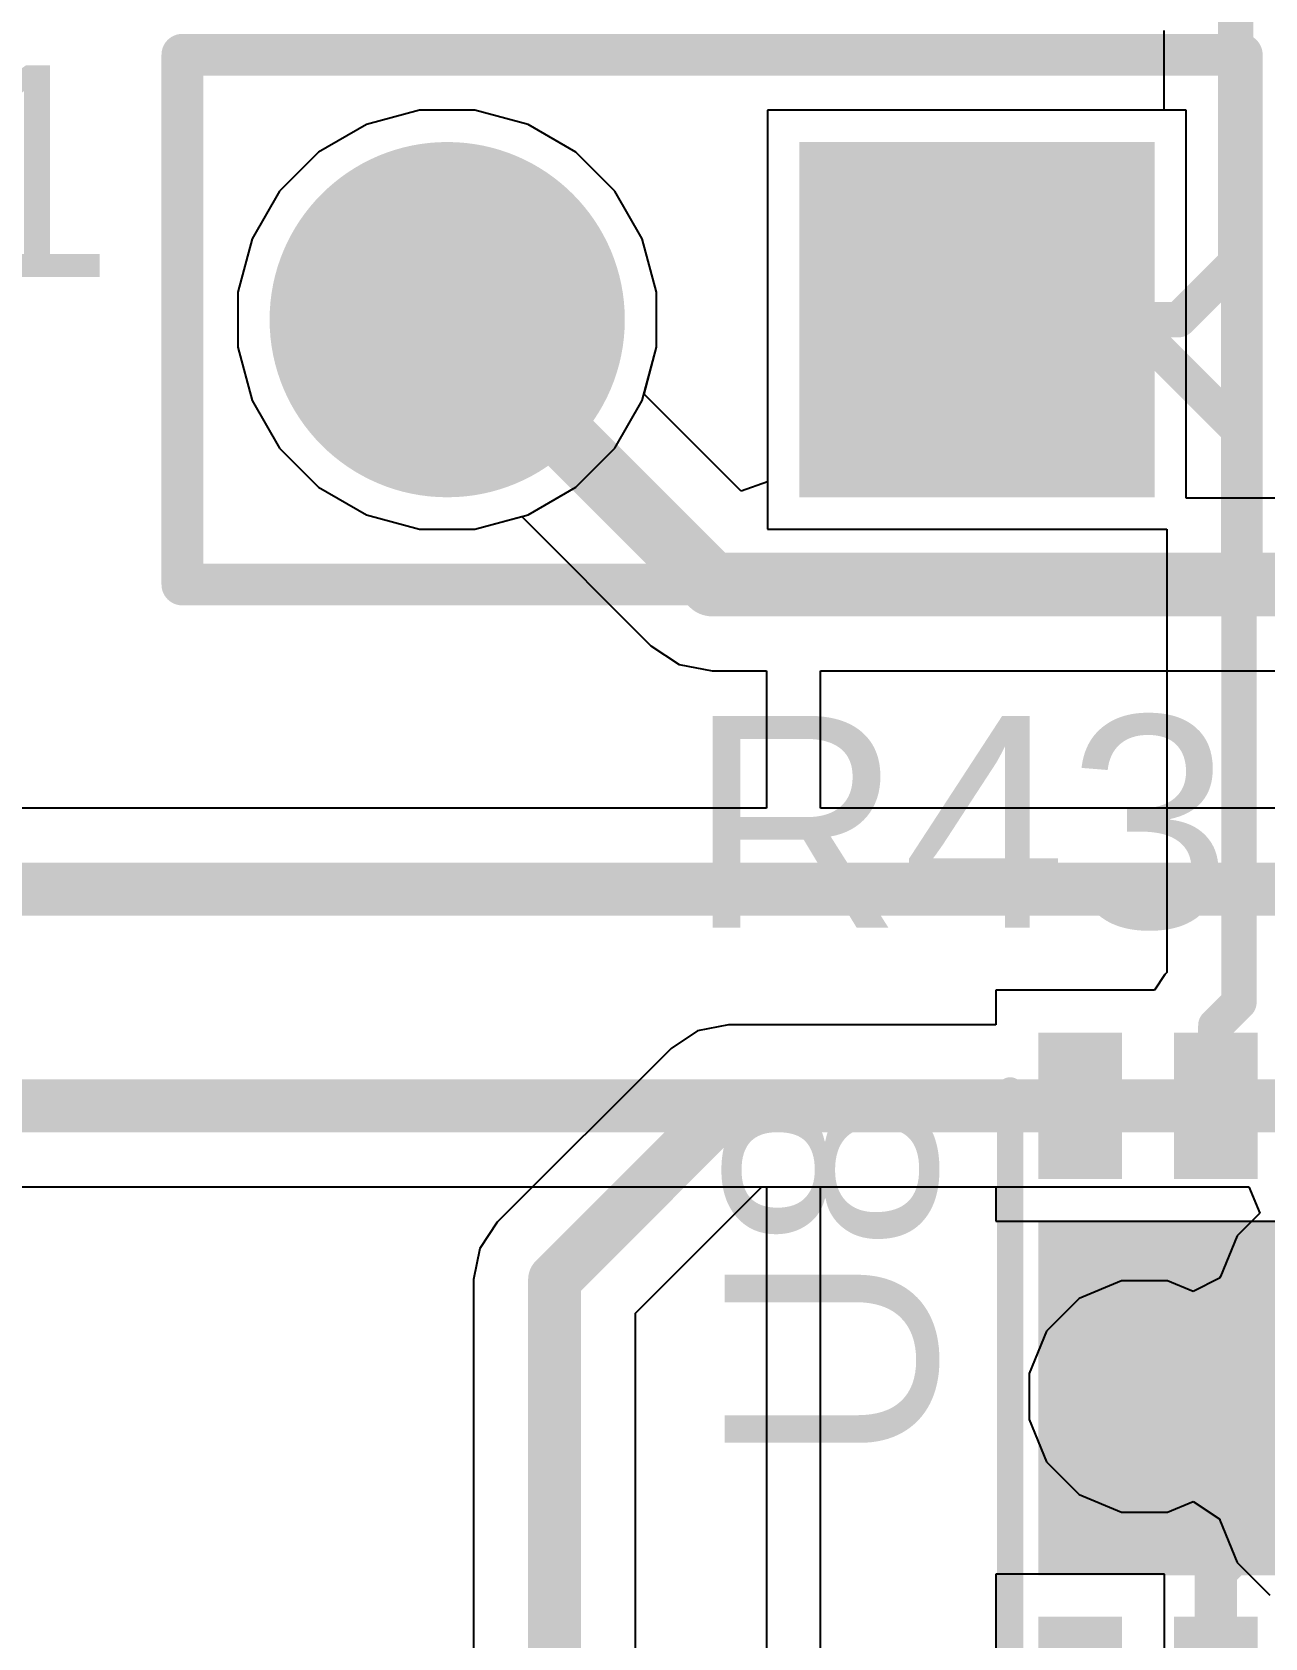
# Model space of a CAD drawing. Header units: millimetres. Extents: x 0 to 5423, y 0 to 5425.
# Drawn here: x 65.77 to 71.68, y 138.94 to 146.64 of the extents above; entities that cross this region are included whole.
import ezdxf

# ---------------------------------------------------------------- set-up
doc = ezdxf.new("R2010")
doc.units = ezdxf.units.MM
for name, color, linetype in [('BottomLayer', 5, 'Continuous'), ('BottomSolder', 6, 'Continuous'), ('MultiLayer', 9, 'Continuous'), ('PadHoleLayer', 156, 'Continuous'), ('TopLayer', 1, 'Continuous'), ('TopOverlay', 2, 'Continuous'), ('TopSolder', 216, 'Continuous'), ('ViaHoleLayer', 16, 'Continuous')]:
    doc.layers.add(name, color=color, linetype=linetype)
doc.styles.add('Arial', font='', dxfattribs={"height": 0.2})
doc.styles.get('Arial').set_extended_font_data('Arial')

# ---------------------------------------------------------------- blocks, each defined once
blk = doc.blocks.new('VSON_14_3_4_5__135')
at = {"layer": 'TopLayer'}
for points in [[(-1.10000034, 2.1000085), (-1.10000034, 1.8000091), (-1.69999914, 1.8000091), (-1.69999914, 2.1000085)], [(0.7999983999999999, 2.0999958), (0.7999984, -2.0999958), (-0.7999983999999999, -2.0999958), (-0.7999984, 2.0999958)], [(1.69999914, 2.1000085), (1.69999914, 1.8000091), (1.10000034, 1.8000091), (1.10000034, 2.1000085)], [(-1.10000034, 1.4499971), (-1.10000034, 1.1499977), (-1.69999914, 1.1499977), (-1.69999914, 1.4499971)], [(1.69999914, 1.4499971), (1.69999914, 1.1499977), (1.10000034, 1.1499977), (1.10000034, 1.4499971)], [(-1.10000034, 0.8000110999999999), (-1.10000034, 0.5000117000000001), (-1.69999914, 0.5000117000000001), (-1.69999914, 0.8000110999999999)], [(1.69999914, 0.8000110999999999), (1.69999914, 0.5000117000000001), (1.10000034, 0.5000117000000001), (1.10000034, 0.8000110999999999)], [(-1.10000034, 0.1499997), (-1.10000034, -0.1499997), (-1.69999914, -0.1499997), (-1.69999914, 0.1499997)], [(1.69999914, 0.1499997), (1.69999914, -0.1499997), (1.10000034, -0.1499997), (1.10000034, 0.1499997)], [(-1.10000034, -0.5000117000000001), (-1.10000034, -0.8000110999999999), (-1.69999914, -0.8000110999999999), (-1.69999914, -0.5000117000000001)], [(1.69999914, -0.5000117000000001), (1.69999914, -0.8000110999999999), (1.10000034, -0.8000110999999999), (1.10000034, -0.5000117000000001)], [(-1.10000034, -1.1499977), (-1.10000034, -1.4499971), (-1.69999914, -1.4499971), (-1.69999914, -1.1499977)], [(1.69999914, -1.1499977), (1.69999914, -1.4499971), (1.10000034, -1.4499971), (1.10000034, -1.1499977)], [(-1.10000034, -1.8000091), (-1.10000034, -2.1000085), (-1.69999914, -2.1000085), (-1.69999914, -1.8000091)], [(1.69999914, -1.8000091), (1.69999914, -2.1000085), (1.10000034, -2.1000085), (1.10000034, -1.8000091)]]:
    blk.add_hatch(color=1, dxfattribs=at).paths.add_polyline_path(points)
at = {"layer": 'TopSolder'}
for points in [[(-1.04920034, 2.1508085), (-1.04920034, 1.7492091), (-1.75079914, 1.7492091), (-1.75079914, 2.1508085)], [(0.8507983999999997, 2.1507958), (0.8507984000000001, -2.1507958), (-0.8507983999999997, -2.1507958), (-0.8507984000000001, 2.1507958)], [(1.75079914, 2.1508085), (1.75079914, 1.7492091), (1.04920034, 1.7492091), (1.04920034, 2.1508085)], [(-1.04920034, 1.5007971), (-1.04920034, 1.0991977), (-1.75079914, 1.0991977), (-1.75079914, 1.5007971)], [(1.75079914, 1.5007971), (1.75079914, 1.0991977), (1.04920034, 1.0991977), (1.04920034, 1.5007971)], [(-1.04920034, 0.8508110999999999), (-1.04920034, 0.4492117), (-1.75079914, 0.4492117), (-1.75079914, 0.8508110999999999)], [(1.75079914, 0.8508110999999999), (1.75079914, 0.4492117), (1.04920034, 0.4492117), (1.04920034, 0.8508110999999999)], [(-1.04920034, 0.2007997), (-1.04920034, -0.2007997), (-1.75079914, -0.2007997), (-1.75079914, 0.2007997)], [(1.75079914, 0.2007997), (1.75079914, -0.2007997), (1.04920034, -0.2007997), (1.04920034, 0.2007997)], [(-1.04920034, -0.4492117), (-1.04920034, -0.8508110999999999), (-1.75079914, -0.8508110999999999), (-1.75079914, -0.4492117)], [(1.75079914, -0.4492117), (1.75079914, -0.8508110999999999), (1.04920034, -0.8508110999999999), (1.04920034, -0.4492117)], [(-1.04920034, -1.0991977), (-1.04920034, -1.5007971), (-1.75079914, -1.5007971), (-1.75079914, -1.0991977)], [(1.75079914, -1.0991977), (1.75079914, -1.5007971), (1.04920034, -1.5007971), (1.04920034, -1.0991977)], [(-1.04920034, -1.7492091), (-1.04920034, -2.1508085), (-1.75079914, -2.1508085), (-1.75079914, -1.7492091)], [(1.75079914, -1.7492091), (1.75079914, -2.1508085), (1.04920034, -2.1508085), (1.04920034, -1.7492091)]]:
    blk.add_hatch(color=216, dxfattribs=at).paths.add_polyline_path(points)
at = {"layer": 'TopOverlay', "const_width": 0.127}
for points in [[(-1.4986, 2.286), (1.4732, 2.286)], [(-1.97355968, 2.06727552), (-1.84655968, 1.94027552)], [(-1.97355968, 2.06727552), (-1.97355968, 1.81327552)], [(-1.84655968, 1.94027552), (-1.97355968, 1.81327552)], [(-1.4986, -2.286), (1.4732, -2.286)]]:
    blk.add_lwpolyline(points, dxfattribs=at)
at = {"layer": 'TopOverlay', "const_width": 0.0635}
for points in [[(-1.53035, 2.286, 1), (-1.46685, 2.286, 1)], [(1.44145, 2.286, 1), (1.50495, 2.286, 1)], [(-2.00530968, 2.06727552, 1), (-1.94180968, 2.06727552, 1)], [(-2.00530968, 2.06727552, 1), (-1.94180968, 2.06727552, 1)], [(-1.87830968, 1.94027552, 1), (-1.81480968, 1.94027552, 1)], [(-1.87830968, 1.94027552, 1), (-1.81480968, 1.94027552, 1)], [(-2.00530968, 1.81327552, 1), (-1.94180968, 1.81327552, 1)], [(-2.00530968, 1.81327552, 1), (-1.94180968, 1.81327552, 1)], [(-1.53035, -2.286, 1), (-1.46685, -2.286, 1)], [(1.44145, -2.286, 1), (1.50495, -2.286, 1)]]:
    blk.add_lwpolyline(points, format="xyb", close=True, dxfattribs=at)
blk = doc.blocks.new('HDR1X2__316')
at = {"layer": 'BottomLayer'}
blk.add_hatch(color=5, dxfattribs=at).paths.add_polyline_path([(-0.74999977, 0.74999977), (0.74999977, 0.74999977), (0.74999977, -0.74999977), (-0.74999977, -0.74999977)])
h = blk.add_hatch(color=5, dxfattribs=at)
edge = h.paths.add_edge_path()
edge.add_arc((2.54, 0), 0.7499985, 0, 360)
at = {"layer": 'BottomSolder'}
blk.add_hatch(color=6, dxfattribs=at).paths.add_polyline_path([(-0.85159977, 0.85159977), (0.85159977, 0.85159977), (0.85159977, -0.85159977), (-0.85159977, -0.85159977)])
h = blk.add_hatch(color=6, dxfattribs=at)
edge = h.paths.add_edge_path()
edge.add_arc((2.54, 0), 0.8515985, 0, 360)
at = {"layer": 'MultiLayer'}
blk.add_hatch(color=9, dxfattribs=at).paths.add_polyline_path([(-0.74999977, 0.74999977), (0.74999977, 0.74999977), (0.74999977, -0.74999977), (-0.74999977, -0.74999977)])
h = blk.add_hatch(color=9, dxfattribs=at)
edge = h.paths.add_edge_path()
edge.add_arc((2.54, 0), 0.7499985, 0, 360)
at = {"layer": 'PadHoleLayer'}
h = blk.add_hatch(color=156, dxfattribs=at)
edge = h.paths.add_edge_path()
edge.add_arc((0, 0), 0.4499991, 0, 360)
h = blk.add_hatch(color=156, dxfattribs=at)
edge = h.paths.add_edge_path()
edge.add_arc((2.54, 0), 0.4499991, 0, 360)
at = {"layer": 'TopLayer'}
blk.add_hatch(color=1, dxfattribs=at).paths.add_polyline_path([(-0.74999977, 0.74999977), (0.74999977, 0.74999977), (0.74999977, -0.74999977), (-0.74999977, -0.74999977)])
h = blk.add_hatch(color=1, dxfattribs=at)
edge = h.paths.add_edge_path()
edge.add_arc((2.54, 0), 0.7499985, 0, 360)
at = {"layer": 'TopSolder'}
blk.add_hatch(color=216, dxfattribs=at).paths.add_polyline_path([(-0.85159977, 0.85159977), (0.85159977, 0.85159977), (0.85159977, -0.85159977), (-0.85159977, -0.85159977)])
h = blk.add_hatch(color=216, dxfattribs=at)
edge = h.paths.add_edge_path()
edge.add_arc((2.54, 0), 0.8515985, 0, 360)
at = {"layer": 'TopOverlay', "const_width": 0.1999996}
for points in [[(-1.27, 1.27), (-1.27, -1.27)], [(3.81, 1.27), (-1.27, 1.27)], [(3.81, 1.27), (3.81, -1.27)], [(3.81, -1.27), (-1.27, -1.27)]]:
    blk.add_lwpolyline(points, dxfattribs=at)
at = {"layer": 'TopOverlay', "const_width": 0.0999998}
for points in [[(-1.3199999, 1.27, 1), (-1.2200001, 1.27, 1)], [(-1.3199999, 1.27, 1), (-1.2200001, 1.27, 1)], [(3.7600001, 1.27, 1), (3.8599999, 1.27, 1)], [(3.7600001, 1.27, 1), (3.8599999, 1.27, 1)], [(-1.3199999, -1.27, 1), (-1.2200001, -1.27, 1)], [(-1.3199999, -1.27, 1), (-1.2200001, -1.27, 1)], [(3.7600001, -1.27, 1), (3.8599999, -1.27, 1)], [(3.7600001, -1.27, 1), (3.8599999, -1.27, 1)]]:
    blk.add_lwpolyline(points, format="xyb", close=True, dxfattribs=at)

msp = doc.modelspace()

# ---------------------------------------------------------------- hatches: boundary and pattern name
at = {"layer": 'BottomLayer'}
h = msp.add_hatch(color=5, dxfattribs=at)
edge = h.paths.add_edge_path()
edge.add_arc((71.10183392, 140.0994023), 0.2999994, 0, 360)
at = {"layer": 'BottomSolder'}
h = msp.add_hatch(color=6, dxfattribs=at)
edge = h.paths.add_edge_path()
edge.add_arc((72.01623392, 140.5566023), 0.4015993999999999, 0, 360)
h = msp.add_hatch(color=6, dxfattribs=at)
edge = h.paths.add_edge_path()
edge.add_arc((71.10183392, 140.0994023), 0.4015993999999999, 0, 360)
h = msp.add_hatch(color=6, dxfattribs=at)
edge = h.paths.add_edge_path()
edge.add_arc((72.01623392, 139.6168023), 0.4015993999999999, 0, 360)
at = {"layer": 'TopLayer'}
h = msp.add_hatch(color=1, dxfattribs=at)
edge = h.paths.add_edge_path()
edge.add_arc((71.10183392, 140.0994023), 0.2999994, 0, 360)
at = {"layer": 'TopSolder'}
h = msp.add_hatch(color=216, dxfattribs=at)
edge = h.paths.add_edge_path()
edge.add_arc((72.01623392, 140.5566023), 0.4015993999999999, 0, 360)
h = msp.add_hatch(color=216, dxfattribs=at)
edge = h.paths.add_edge_path()
edge.add_arc((71.10183392, 140.0994023), 0.4015993999999999, 0, 360)
h = msp.add_hatch(color=216, dxfattribs=at)
edge = h.paths.add_edge_path()
edge.add_arc((72.01623392, 139.6168023), 0.4015993999999999, 0, 360)
at = {"layer": 'ViaHoleLayer'}
h = msp.add_hatch(color=16, dxfattribs=at)
edge = h.paths.add_edge_path()
edge.add_arc((71.10183392, 140.0994023), 0.1499997, 0, 360)

# ---------------------------------------------------------------- linework, layer by layer
at = {"layer": 'BottomLayer'}
for p, q in [((67.37052057999999, 146.19777974), (67.14158022, 146.06560068)), ((67.62587186, 146.26619972), (67.37052057999999, 146.19777974)), ((67.89022998, 146.26619972), (67.62587186, 146.26619972)), ((68.14558125999999, 146.19777974), (67.89022998, 146.26619972)), ((68.37452162, 146.06560068), (68.14558125999999, 146.19777974)), ((71.30204942, 146.26619972), (69.29405241999999, 146.26619972)), ((69.29405241999999, 146.26619972), (69.29405241999999, 144.48534984)), ((71.30204942, 144.40656412), (71.30204942, 146.26619972)), ((67.14158022, 146.06560068), (66.95465146, 145.87867192)), ((68.56145038, 145.87867192), (68.37452162, 146.06560068)), ((66.95465146, 145.87867192), (66.8224724, 145.64973156)), ((68.69362944, 145.64973156), (68.56145038, 145.87867192)), ((66.8224724, 145.64973156), (66.75405242000001, 145.39438028)), ((68.76204942, 145.39438028), (68.69362944, 145.64973156)), ((66.75405242000001, 145.39438028), (66.75405242000001, 145.13002216)), ((68.76204942, 145.13002216), (68.76204942, 145.39438028)), ((66.75405242000001, 145.13002216), (66.8224724, 144.87467088)), ((68.70164822, 144.90460224), (68.76204942, 145.13002216)), ((69.16705241999999, 144.43919804), (68.70164822, 144.90460224)), ((66.8224724, 144.87467088), (66.95465146, 144.64573052)), ((66.95465146, 144.64573052), (67.14158022, 144.45880176)), ((67.14158022, 144.45880176), (67.37052057999999, 144.3266227)), ((69.29405241999999, 144.48534984), (69.16705241999999, 144.43919804)), ((72.54802102, 144.40656412), (71.30204942, 144.40656412)), ((67.37052057999999, 144.3266227), (67.62587186, 144.25820272)), ((67.89022998, 144.25820272), (68.1156499, 144.31860392)), ((68.1156499, 144.31860392), (68.73505176, 143.69920206)), ((67.62587186, 144.25820272), (67.89022998, 144.25820272)), ((68.73505176, 143.69920206), (68.86948126, 143.60938004)), ((68.86948126, 143.60938004), (69.02805092, 143.57783832)), ((69.02805092, 143.57783832), (69.28907402, 143.57783832)), ((69.28907402, 143.57783832), (69.28907402, 142.92026788)), ((69.54804988000001, 142.92026788), (69.54804988000001, 143.57783832)), ((69.54804988000001, 143.57783832), (75.68603861999999, 143.57783832)), ((69.28907402, 142.92026788), (61.0108127, 142.92026788)), ((72.23414052, 142.92026788), (69.54804988000001, 142.92026788)), ((58.92651155999999, 141.1049375), (69.28907402, 141.1049375)), ((69.28907402, 141.1049375), (69.28907402, 136.72820762)), ((69.54804988000001, 136.72820762), (69.54804988000001, 141.1049375)), ((69.54804988000001, 141.1049375), (71.60149002, 141.1049375)), ((71.60149002, 141.1049375), (71.65409596, 140.9779375)), ((71.65409596, 140.9779375), (71.54657522, 140.87041676)), ((71.54657522, 140.87041676), (71.4657575, 140.67530666)), ((70.99163601999999, 140.6534017), (70.78801946, 140.569061)), ((71.21203181999999, 140.6534017), (70.99163601999999, 140.6534017)), ((71.33523197999999, 140.60237056), (71.21203181999999, 140.6534017)), ((71.46159189999999, 140.66647508), (71.33523197999999, 140.60237056)), ((71.4657575, 140.67530666), (71.46159189999999, 140.66647508)), ((70.78801946, 140.569061), (70.63217522, 140.41321676)), ((70.63217522, 140.41321676), (70.54783452, 140.2096002)), ((70.54783452, 140.2096002), (70.54783452, 139.9892044)), ((70.54783452, 139.9892044), (70.63217522, 139.78558784)), ((70.63217522, 139.78558784), (70.78801946, 139.6297436)), ((70.78801946, 139.6297436), (70.99163601999999, 139.5454029)), ((71.21203181999999, 139.5454029), (71.33523197999999, 139.59643404)), ((71.33523197999999, 139.59643404), (71.46223452, 139.51157518)), ((70.99163601999999, 139.5454029), (71.21203181999999, 139.5454029)), ((71.46223452, 139.51157518), (71.46223452, 139.5066044)), ((71.46223452, 139.5066044), (71.54657522, 139.30298784)), ((71.54657522, 139.30298784), (71.70241946, 139.1471436))]:
    msp.add_line(p, q, dxfattribs=at)
for points, const_width in [([(67.75805091999999, 145.26220122), (69.02805092, 143.99220122)], 0.3048), ([(69.02805092, 143.99220122), (75.85767403999999, 143.99220122)], 0.3048), ([(59.16900282, 142.53180282), (72.62914862, 142.53180282)], 0.254), ([(58.76560255999999, 141.49340256), (75.24534862, 141.49340256)], 0.254)]:
    msp.add_lwpolyline(points, dxfattribs=dict(at, const_width=const_width))
at = {"layer": 'BottomLayer', "const_width": 0.1524}
for points in [[(67.68185091999999, 145.26220122, 1), (67.83425092, 145.26220122, 1)], [(68.95185092, 143.99220122, 1), (69.10425092, 143.99220122, 1)], [(68.95185092, 143.99220122, 1), (69.10425092, 143.99220122, 1)]]:
    msp.add_lwpolyline(points, format="xyb", close=True, dxfattribs=at)
at = {"layer": 'TopLayer'}
for p, q in [((71.19377176, 146.64919362), (71.19377176, 146.26619972)), ((67.37052057999999, 146.19777974), (67.14158022, 146.06560068)), ((67.62587186, 146.26619972), (67.37052057999999, 146.19777974)), ((67.89022998, 146.26619972), (67.62587186, 146.26619972)), ((68.14558125999999, 146.19777974), (67.89022998, 146.26619972)), ((68.37452162, 146.06560068), (68.14558125999999, 146.19777974)), ((71.19377176, 146.26619972), (69.29405241999999, 146.26619972)), ((69.29405241999999, 146.26619972), (69.29405241999999, 144.25820272)), ((67.14158022, 146.06560068), (66.95465146, 145.87867192)), ((68.56145038, 145.87867192), (68.37452162, 146.06560068)), ((66.95465146, 145.87867192), (66.8224724, 145.64973156)), ((68.69362944, 145.64973156), (68.56145038, 145.87867192)), ((66.8224724, 145.64973156), (66.75405242000001, 145.39438028)), ((68.76204942, 145.39438028), (68.69362944, 145.64973156)), ((66.75405242000001, 145.39438028), (66.75405242000001, 145.13002216)), ((68.76204942, 145.13002216), (68.76204942, 145.39438028)), ((66.75405242000001, 145.13002216), (66.8224724, 144.87467088)), ((68.69362944, 144.87467088), (68.76204942, 145.13002216)), ((66.8224724, 144.87467088), (66.95465146, 144.64573052)), ((68.56145038, 144.64573052), (68.69362944, 144.87467088)), ((66.95465146, 144.64573052), (67.14158022, 144.45880176)), ((68.37452162, 144.45880176), (68.56145038, 144.64573052)), ((67.14158022, 144.45880176), (67.37052057999999, 144.3266227)), ((68.14558125999999, 144.3266227), (68.37452162, 144.45880176)), ((67.37052057999999, 144.3266227), (67.62587186, 144.25820272)), ((67.89022998, 144.25820272), (68.14558125999999, 144.3266227)), ((67.62587186, 144.25820272), (67.89022998, 144.25820272)), ((69.29405241999999, 144.25820272), (71.20903208, 144.25820272)), ((71.20903208, 144.25820272), (71.20903208, 142.13192046)), ((71.19930387999999, 142.12219226), (71.14933192, 142.04740196)), ((71.20903208, 142.13192046), (71.19930387999999, 142.12219226)), ((71.14933192, 142.04740196), (70.38944012, 142.04740196)), ((70.38944012, 142.04740196), (70.38944012, 141.88186762)), ((69.10644801999999, 141.88186762), (68.95778944, 141.85229694)), ((70.38944012, 141.88186762), (69.10644801999999, 141.88186762)), ((68.95778944, 141.85229694), (68.83176225999999, 141.76808832)), ((68.83176225999999, 141.76808832), (67.99836286, 140.93468892)), ((68.66151368, 140.4990967), (69.26735448, 141.1049375)), ((69.26735448, 141.1049375), (70.38944012, 141.1049375)), ((70.38944012, 141.1049375), (70.38944012, 140.93940316)), ((67.99836286, 140.93468892), (67.91415424, 140.80866174)), ((70.38944012, 140.93940316), (75.09745712, 140.93940316)), ((67.91415424, 140.80866174), (67.88458356, 140.66000316)), ((67.88458356, 140.66000316), (67.88458356, 121.1974208)), ((68.66151368, 121.1974208), (68.66151368, 140.4990967)), ((71.19743952, 139.24740248), (70.38944012, 139.24740248)), ((70.38944012, 139.24740248), (70.38944012, 138.2883696)), ((71.19743952, 138.13940368), (71.19743952, 139.24740248))]:
    msp.add_line(p, q, dxfattribs=at)
for points, const_width in [([(71.5390492, 145.53527408), (71.5390492, 146.79221086)], 0.16928846), ([(71.26597634, 145.26220122), (71.5390492, 145.53527408)], 0.16928846), ([(70.2690492, 145.26220122), (71.02398038, 145.26220122)], 0.16928846), ([(71.02398038, 145.26220122), (71.55430952, 144.73187208)], 0.16928846), ([(71.02398038, 145.26220122), (71.26597634, 145.26220122)], 0.16928846), ([(71.55430952, 141.9889591), (71.55430952, 144.73187208)], 0.16928846), ([(71.44345121999999, 141.87804492), (71.55433746, 141.98893116)], 0.16928846), ([(71.55430952, 141.9889591), (71.55433746, 141.98893116)], 0.16928846), ([(71.44345121999999, 141.49340256), (71.44345121999999, 141.87804492)], 0.16928846), ([(68.27304862, 140.66000316), (69.10644801999999, 141.49340256)], 0.254), ([(69.10644801999999, 141.49340256), (70.79343981999999, 141.49340256)], 0.254), ([(68.27304862, 120.8024127), (68.27304862, 140.66000316)], 0.254), ([(71.44345121999999, 139.26218782), (72.27466622, 140.09340282)], 0.2032), ([(71.44345121999999, 138.69340308), (71.44345121999999, 139.26218782)], 0.2032)]:
    msp.add_lwpolyline(points, dxfattribs=dict(at, const_width=const_width))
for points, const_width in [([(71.49672772, 145.53527408, 1), (71.58137067999999, 145.53527408, 1)], 0.08464296), ([(71.49672772, 145.53527408, 1), (71.58137067999999, 145.53527408, 1)], 0.08464296), ([(70.22672772, 145.26220122, 1), (70.31137068, 145.26220122, 1)], 0.08464296), ([(70.9816589, 145.26220122, 1), (71.06630186, 145.26220122, 1)], 0.08464296), ([(70.9816589, 145.26220122, 1), (71.06630186, 145.26220122, 1)], 0.08464296), ([(70.9816589, 145.26220122, 1), (71.06630186, 145.26220122, 1)], 0.08464296), ([(71.22365486, 145.26220122, 1), (71.30829781999999, 145.26220122, 1)], 0.08464296), ([(71.22365486, 145.26220122, 1), (71.30829781999999, 145.26220122, 1)], 0.08464296), ([(71.51198803999999, 144.73187208, 1), (71.596631, 144.73187208, 1)], 0.08464296), ([(71.51198803999999, 144.73187208, 1), (71.596631, 144.73187208, 1)], 0.08464296), ([(71.51198803999999, 141.9889591, 1), (71.596631, 141.9889591, 1)], 0.08464296), ([(71.51198803999999, 141.9889591, 1), (71.596631, 141.9889591, 1)], 0.08464296), ([(71.51200328, 141.99032816, 1), (71.59664624, 141.99032816, 1)], 0.08464296), ([(71.51201597999999, 141.9889591, 1), (71.59665894, 141.9889591, 1)], 0.08464296), ([(71.51201597999999, 141.98893116, 1), (71.59665894, 141.98893116, 1)], 0.08464296), ([(71.51201597999999, 141.98893116, 1), (71.59665894, 141.98893116, 1)], 0.08464296), ([(71.40112974, 141.87804492, 1), (71.4857727, 141.87804492, 1)], 0.08464296), ([(71.40112974, 141.87804492, 1), (71.4857727, 141.87804492, 1)], 0.08464296), ([(69.04294802, 141.49340256, 1), (69.16994801999999, 141.49340256, 1)], 0.127), ([(69.04294802, 141.49340256, 1), (69.16994801999999, 141.49340256, 1)], 0.127), ([(70.72993982, 141.49340256, 1), (70.85693982, 141.49340256, 1)], 0.127), ([(71.40112974, 141.49340256, 1), (71.4857727, 141.49340256, 1)], 0.08464296), ([(68.20954861999999, 140.66000316, 1), (68.33654862, 140.66000316, 1)], 0.127), ([(68.20954861999999, 140.66000316, 1), (68.33654862, 140.66000316, 1)], 0.127), ([(71.39265121999999, 139.26218782, 1), (71.49425122, 139.26218782, 1)], 0.1016), ([(71.39265121999999, 139.26218782, 1), (71.49425122, 139.26218782, 1)], 0.1016)]:
    msp.add_lwpolyline(points, format="xyb", close=True, dxfattribs=dict(at, const_width=const_width))
at = {"layer": 'TopLayer', "const_width": 0.16928846}
msp.add_lwpolyline([(71.55433746, 141.9889591, -0.00080844102816907), (71.55432476, 141.99032816)], format="xyb", dxfattribs=at)

# ---------------------------------------------------------------- block references
for name, p, rotation in [('HDR1X2__316', (70.29805092, 145.26220122), 180), ('VSON_14_3_4_5__135', (72.74344862, 140.09340282), 90)]:
    msp.add_blockref(name, p, dxfattribs=dict(rotation=rotation))

# ---------------------------------------------------------------- texts
at = {"layer": 'TopOverlay', "style": 'Arial'}
for s, p in [('J11', (63.87290248, 145.4659778)), ('R43', (68.91482026, 142.34667746))]:
    msp.add_text(s, height=1.016, dxfattribs=at).set_placement(p)
msp.add_text('U8', height=1.016, rotation=90, dxfattribs=at).set_placement((70.1038476, 139.7680212))

doc.saveas('drawing.dxf')
